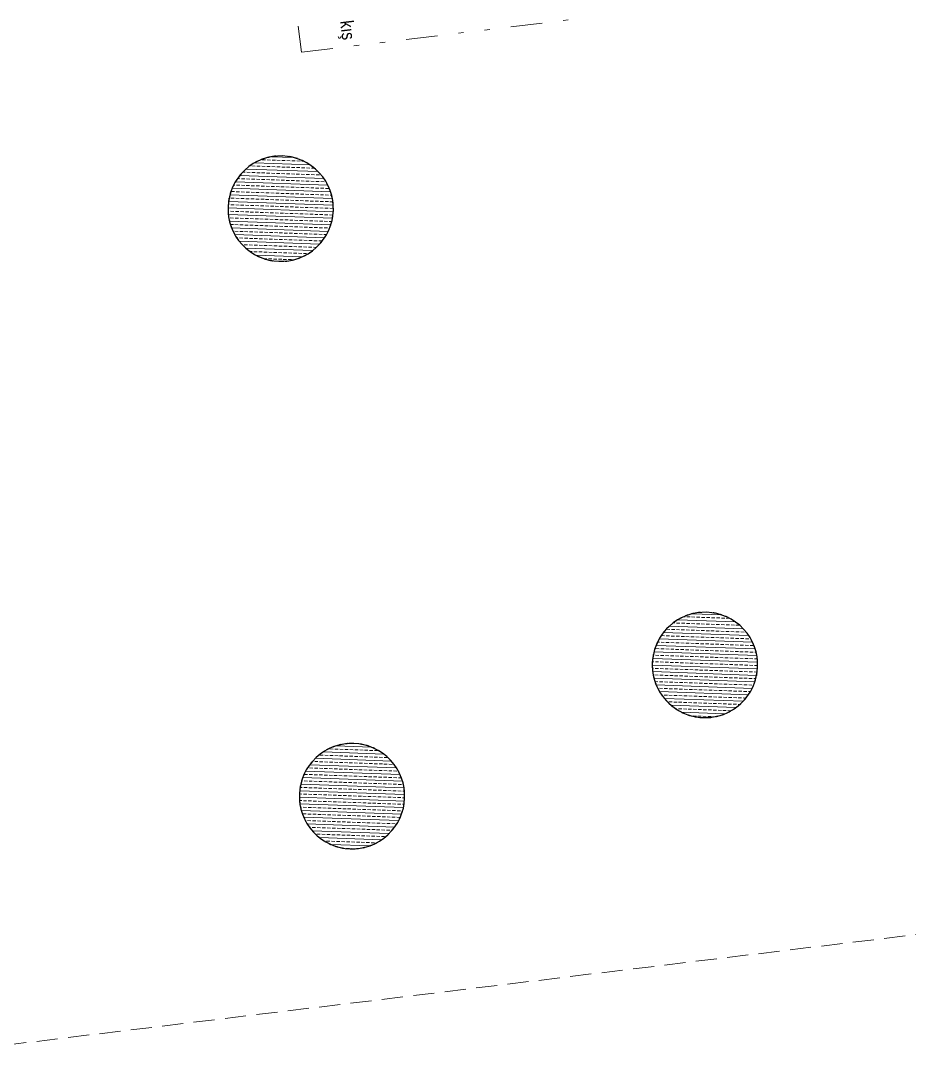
# Model space of a CAD drawing. Header units: metres. Extents: x 400403 to 400526, y 4543947 to 4544120.
# Drawn here: x 400453.32 to 400470.19, y 4544033.69 to 4544053.13 of the extents above; entities that cross this region are included whole.
import ezdxf

# ---------------------------------------------------------------- set-up
doc = ezdxf.new("R2010")
doc.units = ezdxf.units.M
for name, pattern in [('Dash', [0.6, 0.3, -0.3]), ('Dash dot dot', [1.8, 0.6, -0.4, 0, -0.4, 0, -0.4]), ('Hidden_2_', [0.6, 0.4, -0.2])]:
    doc.linetypes.add(name, pattern=pattern)
doc.layers.add('A-----NOP', color=7, linetype='Continuous', lineweight=5)
doc.layers.add('A_PROJECTION', color=7, linetype='Continuous', lineweight=5)
for name, color, linetype, lineweight, true_color in [('A-----NPP', 7, 'Continuous', 15, 0x00a000), ('A_AREA', 4, 'Dash', 60, 0x00ffff), ('A_RC', 7, 'Continuous', 15, 0x007f00)]:
    doc.layers.add(name, color=color, linetype=linetype, lineweight=lineweight, true_color=true_color)
doc.styles.add('Arial Narrow_2', font='Arial Narrow.ttf', dxfattribs={"height": 0.25})
pattern_1 = [(45, (0, 0), (-0.08838835, 0.08838835), []), (45, (0.088, 0), (-0.08838835, 0.08838835), [0.063, -0.031])]

# ---------------------------------------------------------------- blocks, each defined once
blk = doc.blocks.new('M09-PRT-S24-ZZ-M3-ARC-01_rvt-1-PERON KAT _1_10 _-3_21_ KOTU TUĞLA DUVAR PLANI - 1_2')
at = {"layer": 'A_AREA', "lineweight": 25}
for centre, start, end in [((71.97, 15.75), 97.012, 99.2865), ((71.97, 15.75), 80.7135, 82.988), ((83.793, 15.75), 97.012, 99.2865), ((83.793, 15.75), 80.7135, 82.988), ((71.97, 15.75), 125.7135, 127.988), ((71.97, 15.75), 118.2844, 120.9539), ((71.97, 15.75), 111.1208, 113.8792), ((71.97, 15.75), 104.0461, 106.7156), ((71.97, 15.75), 73.2844, 75.9539), ((71.97, 15.75), 66.1208, 68.8792), ((71.97, 15.75), 59.0461, 61.7156), ((71.97, 15.75), 52.012, 54.2865), ((83.793, 15.75), 125.7135, 127.988), ((83.793, 15.75), 118.2844, 120.9539), ((83.793, 15.75), 111.1208, 113.8792), ((83.793, 15.75), 104.0461, 106.7156), ((83.793, 15.75), 73.2844, 75.9539), ((83.793, 15.75), 66.1208, 68.8792), ((83.793, 15.75), 59.0461, 61.7156), ((83.793, 15.75), 52.012, 54.2865), ((71.97, 15.75), 142.012, 144.2865), ((71.97, 15.75), 35.7135, 37.988), ((83.793, 15.75), 142.012, 144.2865), ((83.793, 15.75), 35.7135, 37.988), ((71.97, 15.75), 156.1208, 158.8792), ((71.97, 15.75), 149.0461, 151.7156), ((71.97, 15.75), 28.2844, 30.9539), ((71.97, 15.75), 21.1208, 23.8792), ((83.793, 15.75), 156.1208, 158.8792), ((83.793, 15.75), 149.0461, 151.7156), ((83.793, 15.75), 28.2844, 30.9539), ((83.793, 15.75), 21.1208, 23.8792), ((71.97, 15.75), 163.2844, 165.9539), ((71.97, 15.75), 14.0461, 16.7156), ((83.793, 15.75), 163.2844, 165.9539), ((83.793, 15.75), 14.0461, 16.7156), ((71.97, 15.75), 170.7135, 172.988), ((71.97, 15.75), 7.012, 9.2865), ((83.793, 15.75), 170.7135, 172.988), ((83.793, 15.75), 7.012, 9.2865), ((71.97, 15.75), 187.012, 189.2865), ((71.97, 15.75), 350.7135, 352.988), ((83.793, 15.75), 187.012, 189.2865), ((83.793, 15.75), 350.7135, 352.988), ((71.97, 15.75), 194.0461, 196.7156), ((71.97, 15.75), 201.1208, 203.8792), ((71.97, 15.75), 336.1208, 338.8792), ((71.97, 15.75), 343.2844, 345.9539), ((83.793, 15.75), 194.0461, 196.7156), ((83.793, 15.75), 201.1208, 203.8792), ((83.793, 15.75), 336.1208, 338.8792), ((83.793, 15.75), 343.2844, 345.9539), ((71.97, 15.75), 208.2844, 210.9539), ((71.97, 15.75), 329.0461, 331.7156), ((83.793, 15.75), 208.2844, 210.9539), ((83.793, 15.75), 329.0461, 331.7156), ((71.97, 15.75), 215.7135, 217.988), ((71.97, 15.75), 322.012, 324.2865), ((83.793, 15.75), 215.7135, 217.988), ((83.793, 15.75), 322.012, 324.2865), ((71.97, 15.75), 232.012, 234.2865), ((71.97, 15.75), 239.0461, 241.7156), ((71.97, 15.75), 246.1208, 248.8792), ((71.97, 15.75), 253.2844, 255.9539), ((71.97, 15.75), 284.0461, 286.7156), ((71.97, 15.75), 291.1208, 293.8792), ((71.97, 15.75), 298.2844, 300.9539), ((71.97, 15.75), 305.7135, 307.988), ((83.793, 15.75), 232.012, 234.2865), ((83.793, 15.75), 239.0461, 241.7156), ((83.793, 15.75), 246.1208, 248.8792), ((83.793, 15.75), 253.2844, 255.9539), ((83.793, 15.75), 284.0461, 286.7156), ((83.793, 15.75), 291.1208, 293.8792), ((83.793, 15.75), 298.2844, 300.9539), ((83.793, 15.75), 305.7135, 307.988), ((71.97, 15.75), 260.7135, 262.988), ((71.97, 15.75), 277.012, 279.2865), ((83.793, 15.75), 260.7135, 262.988), ((83.793, 15.75), 277.012, 279.2865), ((81.054, 9.15), 104.0461, 106.7156), ((81.054, 9.15), 97.012, 99.2865), ((81.054, 9.15), 80.7135, 82.988), ((81.054, 9.15), 73.2844, 75.9539), ((81.054, 9.15), 125.7135, 127.988), ((81.054, 9.15), 118.2844, 120.9539), ((81.054, 9.15), 111.1208, 113.8792), ((81.054, 9.15), 66.1208, 68.8792), ((81.054, 9.15), 59.0461, 61.7156), ((81.054, 9.15), 52.012, 54.2865), ((81.054, 9.15), 142.012, 144.2865), ((81.054, 9.15), 35.7135, 37.988), ((81.054, 9.15), 156.1208, 158.8792), ((81.054, 9.15), 149.0461, 151.7156), ((81.054, 9.15), 28.2844, 30.9539), ((81.054, 9.15), 21.1208, 23.8792), ((81.054, 9.15), 163.2844, 165.9539), ((81.054, 9.15), 14.0461, 16.7156), ((81.054, 9.15), 170.7135, 172.988), ((81.054, 9.15), 7.012, 9.2865), ((81.054, 9.15), 187.012, 189.2865), ((81.054, 9.15), 350.7135, 352.988), ((81.054, 9.15), 194.0461, 196.7156), ((81.054, 9.15), 201.1208, 203.8792), ((81.054, 9.15), 336.1208, 338.8792), ((81.054, 9.15), 343.2844, 345.9539), ((81.054, 9.15), 208.2844, 210.9539), ((81.054, 9.15), 215.7135, 217.988), ((81.054, 9.15), 322.012, 324.2865), ((81.054, 9.15), 329.0461, 331.7156), ((81.054, 9.15), 232.012, 234.2865), ((81.054, 9.15), 239.0461, 241.7156), ((81.054, 9.15), 246.1208, 248.8792), ((81.054, 9.15), 253.2844, 255.9539), ((81.054, 9.15), 284.0461, 286.7156), ((81.054, 9.15), 291.1208, 293.8792), ((81.054, 9.15), 298.2844, 300.9539), ((81.054, 9.15), 305.7135, 307.988), ((81.054, 9.15), 260.7135, 262.988), ((81.054, 9.15), 277.012, 279.2865)]:
    blk.add_arc(centre, 1, start, end, dxfattribs=at)
blk = doc.blocks.new('M09-PRT-S24-ZZ-M3-STR-01_rvt-1-PERON KAT _1_10 _-3_21_ KOTU TUĞLA DUVAR PLANI - 1_2')
at = {"layer": 'A_RC', "lineweight": 5, "true_color": 0x787878}
h = blk.add_hatch(dxfattribs=at)
h.set_pattern_fill('FP_1', color=8, style=0, pattern_type=2)
h.set_pattern_definition(pattern_1)
h.paths.add_polyline_path([(71.97, 14.75), (72.082, 14.756), (72.192, 14.775), (72.3, 14.806), (72.404, 14.849), (72.502, 14.903), (72.593, 14.968), (72.677, 15.043), (72.752, 15.127), (72.816, 15.218), (72.871, 15.316), (72.914, 15.42), (72.945, 15.527), (72.963, 15.638), (72.97, 15.75), (72.963, 15.862), (72.945, 15.973), (72.914, 16.08), (72.871, 16.184), (72.816, 16.282), (72.752, 16.373), (72.677, 16.457), (72.593, 16.532), (72.502, 16.597), (72.404, 16.651), (72.3, 16.694), (72.192, 16.725), (72.082, 16.744), (71.966, 16.75), (71.858, 16.744), (71.747, 16.725), (71.639, 16.694), (71.536, 16.651), (71.438, 16.597), (71.346, 16.532), (71.263, 16.457), (71.188, 16.373), (71.123, 16.282), (71.069, 16.184), (71.026, 16.08), (70.995, 15.973), (70.976, 15.862), (70.97, 15.75), (70.976, 15.638), (70.995, 15.527), (71.026, 15.42), (71.069, 15.316), (71.123, 15.218), (71.188, 15.127), (71.263, 15.043), (71.346, 14.968), (71.438, 14.903), (71.536, 14.849), (71.639, 14.806), (71.747, 14.775), (71.858, 14.756), (71.966, 14.75)], flags=0)
h = blk.add_hatch(dxfattribs=at)
h.set_pattern_fill('FP_1', color=8, style=0, pattern_type=2)
h.set_pattern_definition(pattern_1)
h.paths.add_polyline_path([(83.793, 14.75), (83.905, 14.756), (84.016, 14.775), (84.124, 14.806), (84.227, 14.849), (84.325, 14.903), (84.417, 14.968), (84.501, 15.043), (84.575, 15.127), (84.64, 15.218), (84.694, 15.316), (84.737, 15.42), (84.768, 15.527), (84.787, 15.638), (84.793, 15.75), (84.787, 15.862), (84.768, 15.973), (84.737, 16.08), (84.694, 16.184), (84.64, 16.282), (84.575, 16.373), (84.501, 16.457), (84.417, 16.532), (84.325, 16.597), (84.227, 16.651), (84.124, 16.694), (84.016, 16.725), (83.905, 16.744), (83.793, 16.75), (83.681, 16.744), (83.571, 16.725), (83.463, 16.694), (83.36, 16.651), (83.261, 16.597), (83.17, 16.532), (83.086, 16.457), (83.012, 16.373), (82.947, 16.282), (82.892, 16.184), (82.85, 16.08), (82.818, 15.973), (82.8, 15.862), (82.793, 15.75), (82.8, 15.638), (82.818, 15.527), (82.85, 15.42), (82.892, 15.316), (82.947, 15.218), (83.012, 15.127), (83.086, 15.043), (83.17, 14.968), (83.261, 14.903), (83.36, 14.849), (83.463, 14.806), (83.571, 14.775), (83.681, 14.756)], flags=0)
h = blk.add_hatch(dxfattribs=at)
h.set_pattern_fill('FP_1', color=8, style=0, pattern_type=2)
h.set_pattern_definition(pattern_1)
h.paths.add_polyline_path([(81.054, 8.15), (81.166, 8.156), (81.276, 8.175), (81.384, 8.206), (81.488, 8.249), (81.586, 8.303), (81.677, 8.368), (81.761, 8.443), (81.84, 8.532), (81.901, 8.618), (81.955, 8.716), (81.998, 8.82), (82.029, 8.927), (82.048, 9.038), (82.054, 9.15), (82.048, 9.262), (82.029, 9.373), (81.998, 9.48), (81.955, 9.584), (81.901, 9.682), (81.836, 9.773), (81.761, 9.857), (81.677, 9.932), (81.586, 9.997), (81.488, 10.051), (81.384, 10.094), (81.276, 10.125), (81.166, 10.144), (81.054, 10.15), (80.942, 10.144), (80.831, 10.125), (80.724, 10.094), (80.617, 10.049), (80.522, 9.997), (80.43, 9.932), (80.347, 9.857), (80.272, 9.773), (80.207, 9.682), (80.153, 9.584), (80.11, 9.48), (80.079, 9.373), (80.06, 9.262), (80.054, 9.15), (80.06, 9.038), (80.079, 8.927), (80.11, 8.82), (80.153, 8.716), (80.207, 8.618), (80.272, 8.527), (80.347, 8.443), (80.43, 8.368), (80.522, 8.303), (80.62, 8.249), (80.724, 8.206), (80.831, 8.175), (80.942, 8.156), (80.993, 8.153)], flags=0)
at = {"layer": 'A_RC', "color": 7, "lineweight": 25}
for centre, start, end in [((71.97, 15.75), 0, 180), ((83.793, 15.75), 0, 180), ((71.97, 15.75), 180, 360), ((83.793, 15.75), 180, 0), ((81.054, 9.15), 0, 180), ((81.054, 9.15), 180, 360)]:
    blk.add_arc(centre, 1, start, end, dxfattribs=at)
blk = doc.blocks.new('M09-PRT-S24-ZZ-M3-ARC-01_rvt-1-PERON KAT _1_10 _-3_21_ KOTU TUĞLA DUVAR PLANI - 2_2')
at = {"layer": 'A_AREA', "lineweight": 25}
for centre, start, end in [((71.97, 15.75), 97.012, 99.2865), ((71.97, 15.75), 80.7135, 82.988), ((83.793, 15.75), 97.012, 99.2865), ((83.793, 15.75), 80.7135, 82.988), ((71.97, 15.75), 125.7135, 127.988), ((71.97, 15.75), 118.2844, 120.9539), ((71.97, 15.75), 111.1208, 113.8792), ((71.97, 15.75), 104.0461, 106.7156), ((71.97, 15.75), 73.2844, 75.9539), ((71.97, 15.75), 66.1208, 68.8792), ((71.97, 15.75), 59.0461, 61.7156), ((71.97, 15.75), 52.012, 54.2865), ((83.793, 15.75), 125.7135, 127.988), ((83.793, 15.75), 118.2844, 120.9539), ((83.793, 15.75), 111.1208, 113.8792), ((83.793, 15.75), 104.0461, 106.7156), ((83.793, 15.75), 73.2844, 75.9539), ((83.793, 15.75), 66.1208, 68.8792), ((83.793, 15.75), 59.0461, 61.7156), ((83.793, 15.75), 52.012, 54.2865), ((71.97, 15.75), 142.012, 144.2865), ((71.97, 15.75), 35.7135, 37.988), ((83.793, 15.75), 142.012, 144.2865), ((83.793, 15.75), 35.7135, 37.988), ((71.97, 15.75), 156.1208, 158.8792), ((71.97, 15.75), 149.0461, 151.7156), ((71.97, 15.75), 28.2844, 30.9539), ((71.97, 15.75), 21.1208, 23.8792), ((83.793, 15.75), 156.1208, 158.8792), ((83.793, 15.75), 149.0461, 151.7156), ((83.793, 15.75), 28.2844, 30.9539), ((83.793, 15.75), 21.1208, 23.8792), ((71.97, 15.75), 163.2844, 165.9539), ((71.97, 15.75), 14.0461, 16.7156), ((83.793, 15.75), 163.2844, 165.9539), ((83.793, 15.75), 14.0461, 16.7156), ((71.97, 15.75), 170.7135, 172.988), ((71.97, 15.75), 7.012, 9.2865), ((83.793, 15.75), 170.7135, 172.988), ((83.793, 15.75), 7.012, 9.2865), ((71.97, 15.75), 187.012, 189.2865), ((71.97, 15.75), 350.7135, 352.988), ((83.793, 15.75), 187.012, 189.2865), ((83.793, 15.75), 350.7135, 352.988), ((71.97, 15.75), 194.0461, 196.7156), ((71.97, 15.75), 201.1208, 203.8792), ((71.97, 15.75), 336.1208, 338.8792), ((71.97, 15.75), 343.2844, 345.9539), ((83.793, 15.75), 194.0461, 196.7156), ((83.793, 15.75), 201.1208, 203.8792), ((83.793, 15.75), 336.1208, 338.8792), ((83.793, 15.75), 343.2844, 345.9539), ((71.97, 15.75), 208.2844, 210.9539), ((71.97, 15.75), 329.0461, 331.7156), ((83.793, 15.75), 208.2844, 210.9539), ((83.793, 15.75), 329.0461, 331.7156), ((71.97, 15.75), 215.7135, 217.988), ((71.97, 15.75), 322.012, 324.2865), ((83.793, 15.75), 215.7135, 217.988), ((83.793, 15.75), 322.012, 324.2865), ((71.97, 15.75), 232.012, 234.2865), ((71.97, 15.75), 239.0461, 241.7156), ((71.97, 15.75), 246.1208, 248.8792), ((71.97, 15.75), 253.2844, 255.9539), ((71.97, 15.75), 284.0461, 286.7156), ((71.97, 15.75), 291.1208, 293.8792), ((71.97, 15.75), 298.2844, 300.9539), ((71.97, 15.75), 305.7135, 307.988), ((83.793, 15.75), 232.012, 234.2865), ((83.793, 15.75), 239.0461, 241.7156), ((83.793, 15.75), 246.1208, 248.8792), ((83.793, 15.75), 253.2844, 255.9539), ((83.793, 15.75), 284.0461, 286.7156), ((83.793, 15.75), 291.1208, 293.8792), ((83.793, 15.75), 298.2844, 300.9539), ((83.793, 15.75), 305.7135, 307.988), ((71.97, 15.75), 260.7135, 262.988), ((71.97, 15.75), 277.012, 279.2865), ((83.793, 15.75), 260.7135, 262.988), ((83.793, 15.75), 277.012, 279.2865), ((81.054, 9.15), 104.0461, 106.7156), ((81.054, 9.15), 97.012, 99.2865), ((81.054, 9.15), 80.7135, 82.988), ((81.054, 9.15), 73.2844, 75.9539), ((81.054, 9.15), 125.7135, 127.988), ((81.054, 9.15), 118.2844, 120.9539), ((81.054, 9.15), 111.1208, 113.8792), ((81.054, 9.15), 66.1208, 68.8792), ((81.054, 9.15), 59.0461, 61.7156), ((81.054, 9.15), 52.012, 54.2865), ((81.054, 9.15), 142.012, 144.2865), ((81.054, 9.15), 35.7135, 37.988), ((81.054, 9.15), 156.1208, 158.8792), ((81.054, 9.15), 149.0461, 151.7156), ((81.054, 9.15), 28.2844, 30.9539), ((81.054, 9.15), 21.1208, 23.8792), ((81.054, 9.15), 163.2844, 165.9539), ((81.054, 9.15), 14.0461, 16.7156), ((81.054, 9.15), 170.7135, 172.988), ((81.054, 9.15), 7.012, 9.2865), ((81.054, 9.15), 187.012, 189.2865), ((81.054, 9.15), 350.7135, 352.988), ((81.054, 9.15), 194.0461, 196.7156), ((81.054, 9.15), 201.1208, 203.8792), ((81.054, 9.15), 336.1208, 338.8792), ((81.054, 9.15), 343.2844, 345.9539), ((81.054, 9.15), 208.2844, 210.9539), ((81.054, 9.15), 215.7135, 217.988), ((81.054, 9.15), 322.012, 324.2865), ((81.054, 9.15), 329.0461, 331.7156), ((81.054, 9.15), 232.012, 234.2865), ((81.054, 9.15), 239.0461, 241.7156), ((81.054, 9.15), 246.1208, 248.8792), ((81.054, 9.15), 253.2844, 255.9539), ((81.054, 9.15), 284.0461, 286.7156), ((81.054, 9.15), 291.1208, 293.8792), ((81.054, 9.15), 298.2844, 300.9539), ((81.054, 9.15), 305.7135, 307.988), ((81.054, 9.15), 260.7135, 262.988), ((81.054, 9.15), 277.012, 279.2865)]:
    blk.add_arc(centre, 1, start, end, dxfattribs=at)
blk = doc.blocks.new('M09-PRT-S24-ZZ-M3-STR-01_rvt-1-PERON KAT _1_10 _-3_21_ KOTU TUĞLA DUVAR PLANI - 2_2')
at = {"layer": 'A_RC', "lineweight": 5, "true_color": 0x787878}
h = blk.add_hatch(dxfattribs=at)
h.set_pattern_fill('FP_1', color=8, style=0, pattern_type=2)
h.set_pattern_definition(pattern_1)
h.paths.add_polyline_path([(71.97, 14.75), (72.082, 14.756), (72.192, 14.775), (72.3, 14.806), (72.404, 14.849), (72.502, 14.903), (72.593, 14.968), (72.677, 15.043), (72.752, 15.127), (72.816, 15.218), (72.871, 15.316), (72.914, 15.42), (72.945, 15.527), (72.963, 15.638), (72.97, 15.75), (72.963, 15.862), (72.945, 15.973), (72.914, 16.08), (72.871, 16.184), (72.816, 16.282), (72.752, 16.373), (72.677, 16.457), (72.593, 16.532), (72.502, 16.597), (72.404, 16.651), (72.3, 16.694), (72.192, 16.725), (72.082, 16.744), (71.97, 16.75), (71.858, 16.744), (71.747, 16.725), (71.639, 16.694), (71.536, 16.651), (71.438, 16.597), (71.346, 16.532), (71.263, 16.457), (71.188, 16.373), (71.123, 16.282), (71.069, 16.184), (71.026, 16.08), (70.995, 15.973), (70.976, 15.862), (70.97, 15.75), (70.976, 15.638), (70.995, 15.527), (71.026, 15.42), (71.069, 15.316), (71.123, 15.218), (71.188, 15.127), (71.263, 15.043), (71.346, 14.968), (71.438, 14.903), (71.536, 14.849), (71.639, 14.806), (71.747, 14.775), (71.858, 14.756)], flags=0)
h = blk.add_hatch(dxfattribs=at)
h.set_pattern_fill('FP_1', color=8, style=0, pattern_type=2)
h.set_pattern_definition(pattern_1)
h.paths.add_polyline_path([(83.793, 14.75), (83.905, 14.756), (84.016, 14.775), (84.124, 14.806), (84.227, 14.849), (84.325, 14.903), (84.417, 14.968), (84.501, 15.043), (84.575, 15.127), (84.64, 15.218), (84.694, 15.316), (84.737, 15.42), (84.768, 15.527), (84.787, 15.638), (84.793, 15.75), (84.787, 15.862), (84.768, 15.973), (84.737, 16.08), (84.694, 16.184), (84.64, 16.282), (84.575, 16.373), (84.501, 16.457), (84.417, 16.532), (84.325, 16.597), (84.227, 16.651), (84.124, 16.694), (84.016, 16.725), (83.905, 16.744), (83.793, 16.75), (83.679, 16.743), (83.571, 16.725), (83.463, 16.694), (83.36, 16.651), (83.261, 16.597), (83.17, 16.532), (83.086, 16.457), (83.012, 16.373), (82.947, 16.282), (82.892, 16.184), (82.85, 16.08), (82.818, 15.973), (82.8, 15.862), (82.793, 15.75), (82.8, 15.638), (82.818, 15.527), (82.85, 15.42), (82.892, 15.316), (82.947, 15.218), (83.012, 15.127), (83.086, 15.043), (83.17, 14.968), (83.261, 14.903), (83.36, 14.849), (83.463, 14.806), (83.571, 14.775), (83.681, 14.756)], flags=0)
h = blk.add_hatch(dxfattribs=at)
h.set_pattern_fill('FP_1', color=8, style=0, pattern_type=2)
h.set_pattern_definition(pattern_1)
h.paths.add_polyline_path([(81.054, 8.15), (81.166, 8.156), (81.276, 8.175), (81.384, 8.206), (81.488, 8.249), (81.586, 8.303), (81.677, 8.368), (81.761, 8.443), (81.836, 8.527), (81.901, 8.618), (81.955, 8.716), (81.998, 8.82), (82.029, 8.927), (82.048, 9.038), (82.054, 9.15), (82.048, 9.262), (82.029, 9.373), (81.998, 9.48), (81.955, 9.584), (81.901, 9.682), (81.836, 9.773), (81.761, 9.857), (81.677, 9.932), (81.586, 9.997), (81.488, 10.051), (81.384, 10.094), (81.276, 10.125), (81.166, 10.144), (81.054, 10.15), (80.942, 10.144), (80.831, 10.125), (80.724, 10.094), (80.62, 10.051), (80.522, 9.997), (80.43, 9.932), (80.347, 9.857), (80.272, 9.773), (80.207, 9.682), (80.153, 9.584), (80.11, 9.48), (80.079, 9.373), (80.06, 9.262), (80.054, 9.15), (80.06, 9.038), (80.079, 8.927), (80.11, 8.82), (80.153, 8.716), (80.207, 8.618), (80.272, 8.527), (80.347, 8.443), (80.43, 8.368), (80.522, 8.303), (80.62, 8.249), (80.724, 8.206), (80.831, 8.175), (80.942, 8.156)], flags=0)
at = {"layer": 'A_RC', "color": 7, "lineweight": 25}
for centre, start, end in [((71.97, 15.75), 0, 180), ((83.793, 15.75), 0, 180), ((71.97, 15.75), 180, 360), ((83.793, 15.75), 180, 0), ((81.054, 9.15), 0, 180), ((81.054, 9.15), 180, 360)]:
    blk.add_arc(centre, 1, start, end, dxfattribs=at)

msp = doc.modelspace()

# ---------------------------------------------------------------- linework, layer by layer
at = {"layer": 'A-----NPP', "color": 7, "linetype": 'Dash dot dot', "lineweight": 5}
for p, q in [((400458.11367, 4544056.99771), (400458.65615, 4544052.53053)), ((400458.11367, 4544056.99771), (400458.65615, 4544052.53053)), ((400458.65615, 4544052.53053), (400464.01677, 4544053.18151)), ((400458.65615, 4544052.53053), (400464.01677, 4544053.18151))]:
    msp.add_line(p, q, dxfattribs=at)
at = {"layer": 'A_PROJECTION', "color": 250, "linetype": 'Hidden_2_', "true_color": 0x404040}
msp.add_line((400444.10177, 4544032.60754), (400484.75312, 4544037.54417), dxfattribs=at)
msp.add_line((400444.10177, 4544032.60754), (400484.75312, 4544037.54417), dxfattribs=at)

# ---------------------------------------------------------------- block references
at = {"lineweight": 5, "rotation": 312.9239939576965}
for name in ['M09-PRT-S24-ZZ-M3-ARC-01_rvt-1-PERON KAT _1_10 _-3_21_ KOTU TUĞLA DUVAR PLANI - 1_2', 'M09-PRT-S24-ZZ-M3-STR-01_rvt-1-PERON KAT _1_10 _-3_21_ KOTU TUĞLA DUVAR PLANI - 1_2', 'M09-PRT-S24-ZZ-M3-ARC-01_rvt-1-PERON KAT _1_10 _-3_21_ KOTU TUĞLA DUVAR PLANI - 2_2', 'M09-PRT-S24-ZZ-M3-STR-01_rvt-1-PERON KAT _1_10 _-3_21_ KOTU TUĞLA DUVAR PLANI - 2_2']:
    msp.add_blockref(name, (400397.71446, 4544091.53809), dxfattribs=at)

# ---------------------------------------------------------------- texts
at = {"layer": 'A-----NOP', "char_height": 0.25, "attachment_point": 1, "rotation": 276.923994, "style": 'Arial Narrow_2'}
for s, insert, width in [('\\fArial Narrow|b0|i0|c162|p34|;k', (400459.63551, 4544053.15037), 0.1763712), ('\\fArial Narrow|b0|i0|c162|p34|;k', (400459.63551, 4544053.15037), 0.1763712), ('ış', (400459.65305, 4544053.00591), 0.2725737), ('ış', (400459.65305, 4544053.00591), 0.2725737)]:
    msp.add_mtext(s, dxfattribs=dict(at, insert=insert, width=width))

doc.saveas('drawing.dxf')
